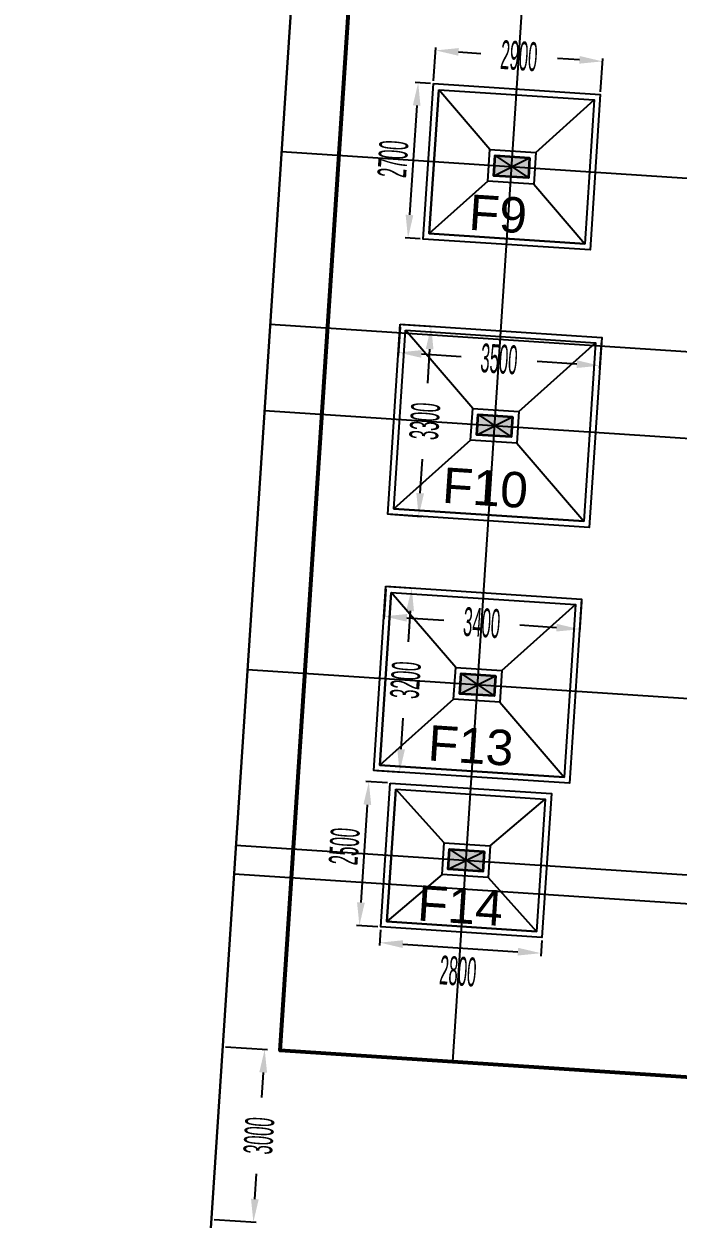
# Model space of a CAD drawing. Header units: millimetres. Extents: x -3092162 to 4513894, y -12317808 to 1849994.
# Drawn here: x 434143.27 to 434154.61, y -5893681.81 to -5893661.09 of the extents above; entities that cross this region are included whole.
import ezdxf

# ---------------------------------------------------------------- set-up
doc = ezdxf.new("R2010")
doc.units = ezdxf.units.MM
doc.header["$LTSCALE"] = 2
doc.header["$MEASUREMENT"] = 0
doc.header["$PDMODE"] = 34
doc.header["$PDSIZE"] = 500
doc.layers.add('cent lines', color=161, linetype='Continuous')
doc.layers.add('sree dim', color=7, linetype='Continuous')
for name, color, linetype, lineweight in [('coloumn', 10, 'Continuous', 35), ('FOUNDATIONS', 250, 'Continuous', 25), ('LINE', 250, 'Continuous', 20)]:
    doc.layers.add(name, color=color, linetype=linetype, lineweight=lineweight)
doc.styles.add('250', font='ARIALN.TTF', dxfattribs={"width": 0.5, "height": 150})
doc.styles.add('style3', font='arialbi.ttf')
doc.dimstyles.new('250', dxfattribs={"dimscale": 0, "dimtxt": 150, "dimasz": 50, "dimexe": 50, "dimexo": 50, "dimgap": 50, "dimtad": 1, "dimdec": 0, "dimzin": 0, "dimdsep": 46, "dimtxsty": '250', "dimblk": 'OBLIQUE', "dimcen": 100, "dimdle": 50, "dimclrd": 256, "dimclre": 256, "dimclrt": 256, "dimadec": 0, "dimazin": 2, "dimtfac": 1, "dimtdec": 0, "dimtofl": 0, "dimtmove": 1, "dimatfit": 0, "dimfxl": 50, "dimtolj": 1, "dimtzin": 0, "dimlwd": -1, "dimlwe": -1, "dimarcsym": 1})

# ---------------------------------------------------------------- blocks, each defined once
blk = doc.blocks.new('1')
at = {"layer": 'coloumn', "ltscale": 100}
blk.add_hatch(color=256, dxfattribs=at).paths.add_polyline_path([(-2340612, -6246414), (-2340262, -6246414), (-2340262, -6245814), (-2340612, -6245814)])
at = {"layer": 'coloumn', "lineweight": 25, "ltscale": 100}
for p, q in [((-2340262, -6245814), (-2340612, -6246414)), ((-2340612, -6245814), (-2340262, -6246414))]:
    blk.add_line(p, q, dxfattribs=at)
at = {"layer": 'coloumn', "ltscale": 100}
blk.add_lwpolyline([(-2340612, -6246414), (-2340262, -6246414), (-2340262, -6245814), (-2340612, -6245814)], close=True, dxfattribs=at)
blk = doc.blocks.new('*D585')
at = {"layer": 'Defpoints', "color": 0, "linetype": 'Continuous', "ltscale": 100, "transparency": 16777216}
for p in [(-2399456, -7822716), (-2402356, -7823293), (-2399456, -7823293)]:
    blk.add_point(p, dxfattribs=at)
at = {"layer": 'FOUNDATIONS', "ltscale": 100, "transparency": 16777216}
for p, q in [((-2402356, -7823243), (-2402356, -7822666)), ((-2401956, -7822716), (-2401572, -7822716)), ((-2399856, -7822716), (-2400240, -7822716)), ((-2399456, -7823243), (-2399456, -7822666))]:
    blk.add_line(p, q, dxfattribs=at)
at = {"layer": 'FOUNDATIONS', "linetype": 'Continuous', "ltscale": 100, "transparency": 16777216}
for points in [[(-2401956, -7822649), (-2401956, -7822782), (-2402356, -7822716)], [(-2399856, -7822649), (-2399856, -7822782), (-2399456, -7822716)]]:
    blk.add_solid(points, dxfattribs=at)
at = {"layer": 'FOUNDATIONS', "linetype": 'Continuous', "lineweight": 25, "ltscale": 100, "transparency": 16777216, "insert": (-2400906, -7822716), "char_height": 500, "attachment_point": 5, "style": '250'}
blk.add_mtext('\\A1;2900', dxfattribs=at)
blk = doc.blocks.new('*D586')
at = {"layer": 'Defpoints', "color": 0, "linetype": 'Continuous', "ltscale": 100, "transparency": 16777216}
for p in [(-2402356, -7823293), (-2402620, -7825993), (-2402356, -7825993)]:
    blk.add_point(p, dxfattribs=at)
at = {"layer": 'FOUNDATIONS', "ltscale": 100, "transparency": 16777216}
for p, q in [((-2402406, -7823293), (-2402670, -7823293)), ((-2402620, -7823693), (-2402620, -7825593)), ((-2402406, -7825993), (-2402670, -7825993))]:
    blk.add_line(p, q, dxfattribs=at)
at = {"layer": 'FOUNDATIONS', "linetype": 'Continuous', "ltscale": 100, "transparency": 16777216}
for points in [[(-2402687, -7823693), (-2402554, -7823693), (-2402620, -7823293)], [(-2402687, -7825593), (-2402554, -7825593), (-2402620, -7825993)]]:
    blk.add_solid(points, dxfattribs=at)
at = {"layer": 'FOUNDATIONS', "linetype": 'Continuous', "lineweight": 25, "ltscale": 100, "transparency": 16777216, "insert": (-2402968, -7824643), "char_height": 500, "attachment_point": 5, "rotation": 90, "style": '250'}
blk.add_mtext('\\A1;2700', dxfattribs=at)
blk = doc.blocks.new('*D587')
at = {"layer": 'Defpoints', "color": 0, "linetype": 'Continuous', "ltscale": 100, "transparency": 16777216}
for p in [(-2402656, -7827493), (-2399156, -7827493), (-2399156, -7827984)]:
    blk.add_point(p, dxfattribs=at)
at = {"layer": 'FOUNDATIONS', "ltscale": 100, "transparency": 16777216}
for p, q in [((-2402656, -7827543), (-2402656, -7828034)), ((-2399156, -7827543), (-2399156, -7828034)), ((-2402256, -7827984), (-2401568, -7827984)), ((-2399556, -7827984), (-2400244, -7827984))]:
    blk.add_line(p, q, dxfattribs=at)
at = {"layer": 'FOUNDATIONS', "linetype": 'Continuous', "ltscale": 100, "transparency": 16777216}
for points in [[(-2402256, -7827917), (-2402256, -7828050), (-2402656, -7827984)], [(-2399556, -7827917), (-2399556, -7828050), (-2399156, -7827984)]]:
    blk.add_solid(points, dxfattribs=at)
at = {"layer": 'FOUNDATIONS', "linetype": 'Continuous', "lineweight": 25, "ltscale": 100, "transparency": 16777216, "insert": (-2400906, -7827984), "char_height": 500, "attachment_point": 5, "style": '250'}
blk.add_mtext('\\A1;3500', dxfattribs=at)
blk = doc.blocks.new('*D588')
at = {"layer": 'Defpoints', "color": 0, "linetype": 'Continuous', "ltscale": 100, "transparency": 16777216}
for p in [(-2402656, -7827493), (-2402656, -7830793), (-2402119, -7830793)]:
    blk.add_point(p, dxfattribs=at)
at = {"layer": 'FOUNDATIONS', "ltscale": 100, "transparency": 16777216}
for p, q in [((-2402606, -7827493), (-2402069, -7827493)), ((-2402119, -7827893), (-2402119, -7828481)), ((-2402119, -7830393), (-2402119, -7829805)), ((-2402606, -7830793), (-2402069, -7830793))]:
    blk.add_line(p, q, dxfattribs=at)
at = {"layer": 'FOUNDATIONS', "linetype": 'Continuous', "ltscale": 100, "transparency": 16777216}
for points in [[(-2402186, -7827893), (-2402052, -7827893), (-2402119, -7827493)], [(-2402186, -7830393), (-2402052, -7830393), (-2402119, -7830793)]]:
    blk.add_solid(points, dxfattribs=at)
at = {"layer": 'FOUNDATIONS', "linetype": 'Continuous', "lineweight": 25, "ltscale": 100, "transparency": 16777216, "insert": (-2402119, -7829143), "char_height": 500, "attachment_point": 5, "rotation": 90, "style": '250'}
blk.add_mtext('\\A1;3300', dxfattribs=at)
blk = doc.blocks.new('*D450')
at = {"layer": 'Defpoints', "color": 0, "linetype": 'Continuous', "ltscale": 100, "transparency": 16777216}
for p in [(-2402606, -7832043), (-2399206, -7832043), (-2399206, -7832566)]:
    blk.add_point(p, dxfattribs=at)
at = {"layer": 'FOUNDATIONS', "ltscale": 100, "transparency": 16777216}
for p, q in [((-2402606, -7832093), (-2402606, -7832616)), ((-2399206, -7832093), (-2399206, -7832616)), ((-2402206, -7832566), (-2401568, -7832566)), ((-2399606, -7832566), (-2400244, -7832566))]:
    blk.add_line(p, q, dxfattribs=at)
at = {"layer": 'FOUNDATIONS', "linetype": 'Continuous', "ltscale": 100, "transparency": 16777216}
for points in [[(-2402206, -7832499), (-2402206, -7832632), (-2402606, -7832566)], [(-2399606, -7832499), (-2399606, -7832632), (-2399206, -7832566)]]:
    blk.add_solid(points, dxfattribs=at)
at = {"layer": 'FOUNDATIONS', "linetype": 'Continuous', "lineweight": 25, "ltscale": 100, "transparency": 16777216, "insert": (-2400906, -7832566), "char_height": 500, "attachment_point": 5, "style": '250'}
blk.add_mtext('\\A1;3400', dxfattribs=at)
blk = doc.blocks.new('*D451')
at = {"layer": 'Defpoints', "color": 0, "linetype": 'Continuous', "ltscale": 100, "transparency": 16777216}
for p in [(-2402606, -7832043), (-2402606, -7835243), (-2402158, -7835243)]:
    blk.add_point(p, dxfattribs=at)
at = {"layer": 'FOUNDATIONS', "ltscale": 100, "transparency": 16777216}
for p, q in [((-2402556, -7832043), (-2402108, -7832043)), ((-2402158, -7832443), (-2402158, -7832981)), ((-2402158, -7834843), (-2402158, -7834305)), ((-2402556, -7835243), (-2402108, -7835243))]:
    blk.add_line(p, q, dxfattribs=at)
at = {"layer": 'FOUNDATIONS', "linetype": 'Continuous', "ltscale": 100, "transparency": 16777216}
for points in [[(-2402225, -7832443), (-2402091, -7832443), (-2402158, -7832043)], [(-2402225, -7834843), (-2402091, -7834843), (-2402158, -7835243)]]:
    blk.add_solid(points, dxfattribs=at)
at = {"layer": 'FOUNDATIONS', "linetype": 'Continuous', "lineweight": 25, "ltscale": 100, "transparency": 16777216, "insert": (-2402158, -7833643), "char_height": 500, "attachment_point": 5, "rotation": 90, "style": '250'}
blk.add_mtext('\\A1;3200', dxfattribs=at)
blk = doc.blocks.new('*D452')
at = {"layer": 'Defpoints', "color": 0, "linetype": 'Continuous', "ltscale": 100, "transparency": 16777216}
for p in [(-2402306, -7835443), (-2402679, -7837943), (-2402306, -7837943)]:
    blk.add_point(p, dxfattribs=at)
at = {"layer": 'FOUNDATIONS', "ltscale": 100, "transparency": 16777216}
for p, q in [((-2402356, -7835443), (-2402729, -7835443)), ((-2402679, -7835843), (-2402679, -7837543)), ((-2402356, -7837943), (-2402729, -7837943))]:
    blk.add_line(p, q, dxfattribs=at)
at = {"layer": 'FOUNDATIONS', "linetype": 'Continuous', "ltscale": 100, "transparency": 16777216}
for points in [[(-2402746, -7835843), (-2402612, -7835843), (-2402679, -7835443)], [(-2402746, -7837543), (-2402612, -7837543), (-2402679, -7837943)]]:
    blk.add_solid(points, dxfattribs=at)
at = {"layer": 'FOUNDATIONS', "linetype": 'Continuous', "lineweight": 25, "ltscale": 100, "transparency": 16777216, "insert": (-2403028, -7836590), "char_height": 500, "attachment_point": 5, "rotation": 90, "style": '250'}
blk.add_mtext('\\A1;2500', dxfattribs=at)
blk = doc.blocks.new('*D453')
at = {"layer": 'Defpoints', "color": 0, "linetype": 'Continuous', "ltscale": 100, "transparency": 16777216}
for p in [(-2402306, -7837943), (-2399506, -7837943), (-2399506, -7838215)]:
    blk.add_point(p, dxfattribs=at)
at = {"layer": 'FOUNDATIONS', "ltscale": 100, "transparency": 16777216}
for p, q in [((-2402306, -7837993), (-2402306, -7838265)), ((-2399506, -7837993), (-2399506, -7838265)), ((-2401906, -7838215), (-2399906, -7838215))]:
    blk.add_line(p, q, dxfattribs=at)
at = {"layer": 'FOUNDATIONS', "linetype": 'Continuous', "ltscale": 100, "transparency": 16777216}
for points in [[(-2401906, -7838148), (-2401906, -7838282), (-2402306, -7838215)], [(-2399906, -7838148), (-2399906, -7838282), (-2399506, -7838215)]]:
    blk.add_solid(points, dxfattribs=at)
at = {"layer": 'FOUNDATIONS', "linetype": 'Continuous', "lineweight": 25, "ltscale": 100, "transparency": 16777216, "insert": (-2400921, -7838621), "char_height": 500, "attachment_point": 5, "style": '250'}
blk.add_mtext('\\A1;2800', dxfattribs=at)
blk = doc.blocks.new('*D533')
at = {"layer": 'Defpoints', "color": 0, "linetype": 'Continuous', "ltscale": 100, "transparency": 16777216}
for p in [(-2404906, -7840193), (-2404176, -7840193), (-2404906, -7843193)]:
    blk.add_point(p, dxfattribs=at)
at = {"layer": 'sree dim', "ltscale": 100, "transparency": 16777216}
for p, q in [((-2404856, -7840193), (-2404126, -7840193)), ((-2404176, -7840593), (-2404176, -7841031)), ((-2404176, -7842793), (-2404176, -7842355)), ((-2404856, -7843193), (-2404126, -7843193))]:
    blk.add_line(p, q, dxfattribs=at)
at = {"layer": 'sree dim', "linetype": 'Continuous', "ltscale": 100, "transparency": 16777216}
for points in [[(-2404243, -7840593), (-2404109, -7840593), (-2404176, -7840193)], [(-2404243, -7842793), (-2404109, -7842793), (-2404176, -7843193)]]:
    blk.add_solid(points, dxfattribs=at)
at = {"layer": 'sree dim', "linetype": 'Continuous', "lineweight": 25, "ltscale": 100, "transparency": 16777216, "insert": (-2404176, -7841693), "char_height": 500, "attachment_point": 5, "rotation": 90, "style": '250'}
blk.add_mtext('\\A1;3000', dxfattribs=at)
blk = doc.blocks.new('FKU')
at = {"layer": 'cent lines', "lineweight": 30, "ltscale": 0.01}
blk.add_lwpolyline([(-2404906.1, -7892742.9), (-2313726.1, -7892742.9), (-2313726.1, -7811642.9), (-2404906.1, -7811642.9)], close=True, dxfattribs=at)
at = {"layer": 'cent lines', "ltscale": 0.01}
for points in [[(-2400906.1, -7840192.9), (-2400906.1, -7811642.9)], [(-2404906.1, -7824642.9), (-2313726.1, -7824642.9)], [(-2404906.1, -7827642.9), (-2313726.1, -7827642.9)], [(-2404906.1, -7829142.9), (-2313726.1, -7829142.9)], [(-2404906.1, -7833642.9), (-2313726.1, -7833642.9)], [(-2404906.1, -7836692.9), (-2313726.1, -7836692.9)], [(-2404906.1, -7837192.9), (-2313726.1, -7837192.9)]]:
    blk.add_lwpolyline(points, dxfattribs=at)
at = {"layer": 'cent lines', "color": 1, "lineweight": 53, "ltscale": 0.01}
blk.add_lwpolyline([(-2314376.1, -7840192.9), (-2403906.1, -7840192.9), (-2403906.1, -7812642.9), (-2314376.1, -7812642.9)], close=True, dxfattribs=at)
at = {"layer": 'FOUNDATIONS', "linetype": 'Continuous', "lineweight": 25, "ltscale": 100}
for p, q in [((-2402256.1, -7823392.9), (-2402256.1, -7825892.9)), ((-2401306.1, -7824367.9), (-2402256.1, -7823392.9)), ((-2400506.1, -7824367.9), (-2399556.1, -7823392.9)), ((-2401306.1, -7824917.9), (-2402256.1, -7825892.9)), ((-2400506.1, -7824917.9), (-2399556.1, -7825892.9)), ((-2402256.1, -7825892.9), (-2399556.1, -7825892.9)), ((-2401306.1, -7828867.9), (-2402556.1, -7827592.9)), ((-2400506.1, -7828867.9), (-2399256.1, -7827592.9)), ((-2401306.1, -7829417.9), (-2402556.1, -7830692.9)), ((-2400506.1, -7829417.9), (-2399256.1, -7830692.9)), ((-2402556.1, -7830692.9), (-2399256.1, -7830692.9)), ((-2402506.1, -7832142.9), (-2402506.1, -7835142.9)), ((-2401306.1, -7833367.9), (-2402506.1, -7832142.9)), ((-2400506.1, -7833367.9), (-2399306.1, -7832142.9)), ((-2401306.1, -7833917.9), (-2402506.1, -7835142.9)), ((-2400506.1, -7833917.9), (-2399306.1, -7835142.9)), ((-2402506.1, -7835142.9), (-2399306.1, -7835142.9)), ((-2402206.1, -7835542.9), (-2402206.1, -7837842.9)), ((-2401306.1, -7836417.9), (-2402206.1, -7835542.9)), ((-2400506.1, -7836417.9), (-2399606.1, -7835542.9)), ((-2401306.1, -7836967.9), (-2402206.1, -7837842.9)), ((-2400506.1, -7836967.9), (-2399606.1, -7837842.9)), ((-2402206.1, -7837842.9), (-2399606.1, -7837842.9))]:
    blk.add_line(p, q, dxfattribs=at)
for points in [[(-2402356.1, -7823292.9), (-2399456.1, -7823292.9), (-2399456.1, -7825992.9), (-2402356.1, -7825992.9)], [(-2402256.1, -7823392.9), (-2399556.1, -7823392.9), (-2399556.1, -7825892.9), (-2402256.1, -7825892.9)], [(-2401306.1, -7824367.9), (-2400506.1, -7824367.9), (-2400506.1, -7824917.9), (-2401306.1, -7824917.9)], [(-2401206.1, -7824467.9), (-2400606.1, -7824467.9), (-2400606.1, -7824817.9), (-2401206.1, -7824817.9)], [(-2402656.1, -7827492.9), (-2399156.1, -7827492.9), (-2399156.1, -7830792.9), (-2402656.1, -7830792.9)], [(-2402556.1, -7827592.9), (-2399256.1, -7827592.9), (-2399256.1, -7830692.9), (-2402556.1, -7830692.9)], [(-2401306.1, -7828867.9), (-2400506.1, -7828867.9), (-2400506.1, -7829417.9), (-2401306.1, -7829417.9)], [(-2401206.1, -7828967.9), (-2400606.1, -7828967.9), (-2400606.1, -7829317.9), (-2401206.1, -7829317.9)], [(-2402606.1, -7832042.9), (-2399206.1, -7832042.9), (-2399206.1, -7835242.9), (-2402606.1, -7835242.9)], [(-2402506.1, -7832142.9), (-2399306.1, -7832142.9), (-2399306.1, -7835142.9), (-2402506.1, -7835142.9)], [(-2401306.1, -7833367.9), (-2400506.1, -7833367.9), (-2400506.1, -7833917.9), (-2401306.1, -7833917.9)], [(-2401206.1, -7833467.9), (-2400606.1, -7833467.9), (-2400606.1, -7833817.9), (-2401206.1, -7833817.9)], [(-2402306.1, -7835442.9), (-2399506.1, -7835442.9), (-2399506.1, -7837942.9), (-2402306.1, -7837942.9)], [(-2402206.1, -7835542.9), (-2399606.1, -7835542.9), (-2399606.1, -7837842.9), (-2402206.1, -7837842.9)], [(-2401306.1, -7836417.9), (-2400506.1, -7836417.9), (-2400506.1, -7836967.9), (-2401306.1, -7836967.9)], [(-2401206.1, -7836517.9), (-2400606.1, -7836517.9), (-2400606.1, -7836867.9), (-2401206.1, -7836867.9)]]:
    blk.add_lwpolyline(points, close=True, dxfattribs=at)
at = {"layer": 'coloumn', "lineweight": 70, "xscale": -1, "rotation": 90}
for p in [(-8647020.1, -10165079.9), (-8647020.1, -10169579.9), (-8647020.1, -10174079.9), (-8647020.1, -10177129.9)]:
    blk.add_blockref('1', p, dxfattribs=at)
at = {"layer": 'LINE', "lineweight": 25, "char_height": 614.763, "width": 61500.785, "attachment_point": 3, "style": 'style3'}
for s, insert in [('{\\fArial|b0|i0|c0|p34;F9}', (-2400588.3, -7825165.9)), ('{\\fArial|b0|i0|c0|p34;F10}', (-2400259.3, -7829918.4)), ('{\\fArial|b0|i0|c0|p34;F13}', (-2400214.8, -7834393.9)), ('{\\fArial|b0|i0|c0|p34;F14}', (-2400214.8, -7837174.9))]:
    blk.add_mtext(s, dxfattribs=dict(at, insert=insert))
at = {"layer": 'FOUNDATIONS', "linetype": 'Continuous', "lineweight": 25, "ltscale": 100}
for base, p1, p2, picture, middle in [((-2399456.1, -7822715.5), (-2402356.1, -7823292.9), (-2399456.1, -7823292.9), '*D585', (-2400906.1, -7822715.5)), ((-2399506.1, -7838215), (-2402306.1, -7837942.9), (-2399506.1, -7837942.9), '*D453', (-2400921, -7838621))]:
    dim = blk.add_linear_dim(base=base, p1=p1, p2=p2, dimstyle='250', override={"dimscale": 1, "dimtxt": 600, "dimasz": 400, "dimtad": 0, "dimtfillclr": 256}, dxfattribs=at)
    dim.commit()
    dim.dimension.update_dxf_attribs({"geometry": picture, "text_midpoint": middle, "dimtype": 128})
for base, p1, p2, picture, middle in [((-2402620.2, -7825992.9), (-2402356.1, -7823292.9), (-2402356.1, -7825992.9), '*D586', (-2402968.5, -7824642.9)), ((-2402679, -7837942.9), (-2402306.1, -7835442.9), (-2402306.1, -7837942.9), '*D452', (-2403027.5, -7836590))]:
    dim = blk.add_linear_dim(base=base, p1=p1, p2=p2, angle=90, dimstyle='250', override={"dimscale": 1, "dimtxt": 600, "dimasz": 400, "dimtad": 0, "dimtfillclr": 256}, dxfattribs=at)
    dim.commit()
    dim.dimension.update_dxf_attribs({"geometry": picture, "text_midpoint": middle, "dimtype": 128})
for base, p1, p2, picture, middle in [((-2399156.1, -7827983.5), (-2402656.1, -7827492.9), (-2399156.1, -7827492.9), '*D587', (-2400906.1, -7827983.5)), ((-2399206.1, -7832565.5), (-2402606.1, -7832042.9), (-2399206.1, -7832042.9), '*D450', (-2400906.1, -7832565.5))]:
    dim = blk.add_linear_dim(base=base, p1=p1, p2=p2, dimstyle='250', override={"dimscale": 1, "dimtxt": 600, "dimasz": 400, "dimtad": 0, "dimtfillclr": 256}, dxfattribs=at)
    dim.commit()
    dim.dimension.update_dxf_attribs({"geometry": picture, "text_midpoint": middle})
for base, p1, p2, picture, middle in [((-2402119, -7830792.9), (-2402656.1, -7827492.9), (-2402656.1, -7830792.9), '*D588', (-2402119, -7829142.9)), ((-2402158, -7835242.9), (-2402606.1, -7832042.9), (-2402606.1, -7835242.9), '*D451', (-2402158, -7833642.9))]:
    dim = blk.add_linear_dim(base=base, p1=p1, p2=p2, angle=90, dimstyle='250', override={"dimscale": 1, "dimtxt": 600, "dimasz": 400, "dimtad": 0, "dimtfillclr": 256}, dxfattribs=at)
    dim.commit()
    dim.dimension.update_dxf_attribs({"geometry": picture, "text_midpoint": middle})
at = {"layer": 'sree dim', "linetype": 'Continuous', "lineweight": 25, "ltscale": 100}
dim = blk.add_linear_dim(base=(-2404175.9, -7840192.9), p1=(-2404906.1, -7843192.9), p2=(-2404906.1, -7840192.9), angle=270, dimstyle='250', override={"dimscale": 1, "dimtxt": 600, "dimasz": 400, "dimtfillclr": 256}, dxfattribs=at)
dim.commit()
dim.dimension.update_dxf_attribs({"geometry": '*D533', "text_midpoint": (-2404175.9, -7841692.9)})

msp = doc.modelspace()

# ---------------------------------------------------------------- block references
at = {"layer": 'FOUNDATIONS', "color": 0, "linetype": 'Continuous', "lineweight": 25, "xscale": 0.001000000000103515, "yscale": 0.001000000000103515, "zscale": 0.001000000000103515, "rotation": 356.2392210158609}
msp.add_blockref('FKU', (437060.691, -5886013.254, 3292.16), dxfattribs=at)

doc.saveas('drawing.dxf')
